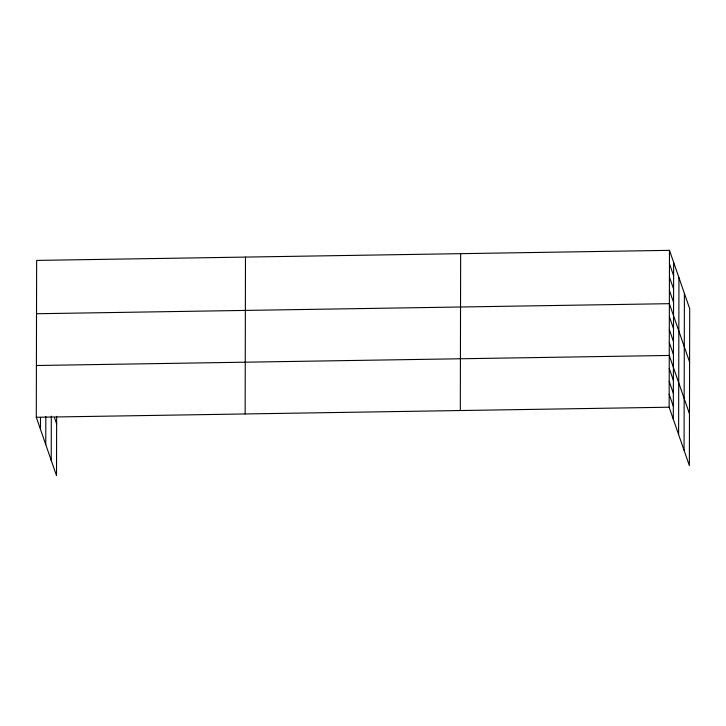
<?xml version="1.0" encoding="UTF-8"?>
<svg xmlns="http://www.w3.org/2000/svg" width="726" height="726" viewBox="0 0 726 726"><rect width="100%" height="100%" fill="white"/><g stroke="black" fill="none" stroke-linecap="round" stroke-linejoin="round"><path stroke-width="1.09" d="M56.646 416.343L56.519 475.657L36.3 417.278L36.636 260.407L669.481 250.343L689.7 308.722L689.364 465.593L669.145 407.213L669.481 250.343M40.465 429.311L40.493 417.441M45.765 444.602L45.82 416.561M51.219 460.366L51.31 416.143M245.143 413.956L245.479 257.086M460.311 410.535L460.647 253.664M673.311 419.247L673.646 262.367M678.61 434.538L678.946 277.668M684.064 450.301L684.4 293.422M36.527 313.741L669.372 303.677L689.582 362.056M36.409 365.514L669.254 355.45L689.473 413.829M36.3 417.278L669.145 407.213M669.454 263.674L673.619 275.708M669.426 277.014L673.592 289.039M669.399 290.346L673.565 302.37M669.345 316.618L673.51 328.651M669.318 329.559L673.483 341.592M669.29 342.509L673.447 354.533M669.227 368.391L673.392 380.415M669.2 381.332L673.365 393.356M669.172 394.272L673.338 406.297M54.504 417.768L56.628 423.893"/></g></svg>
